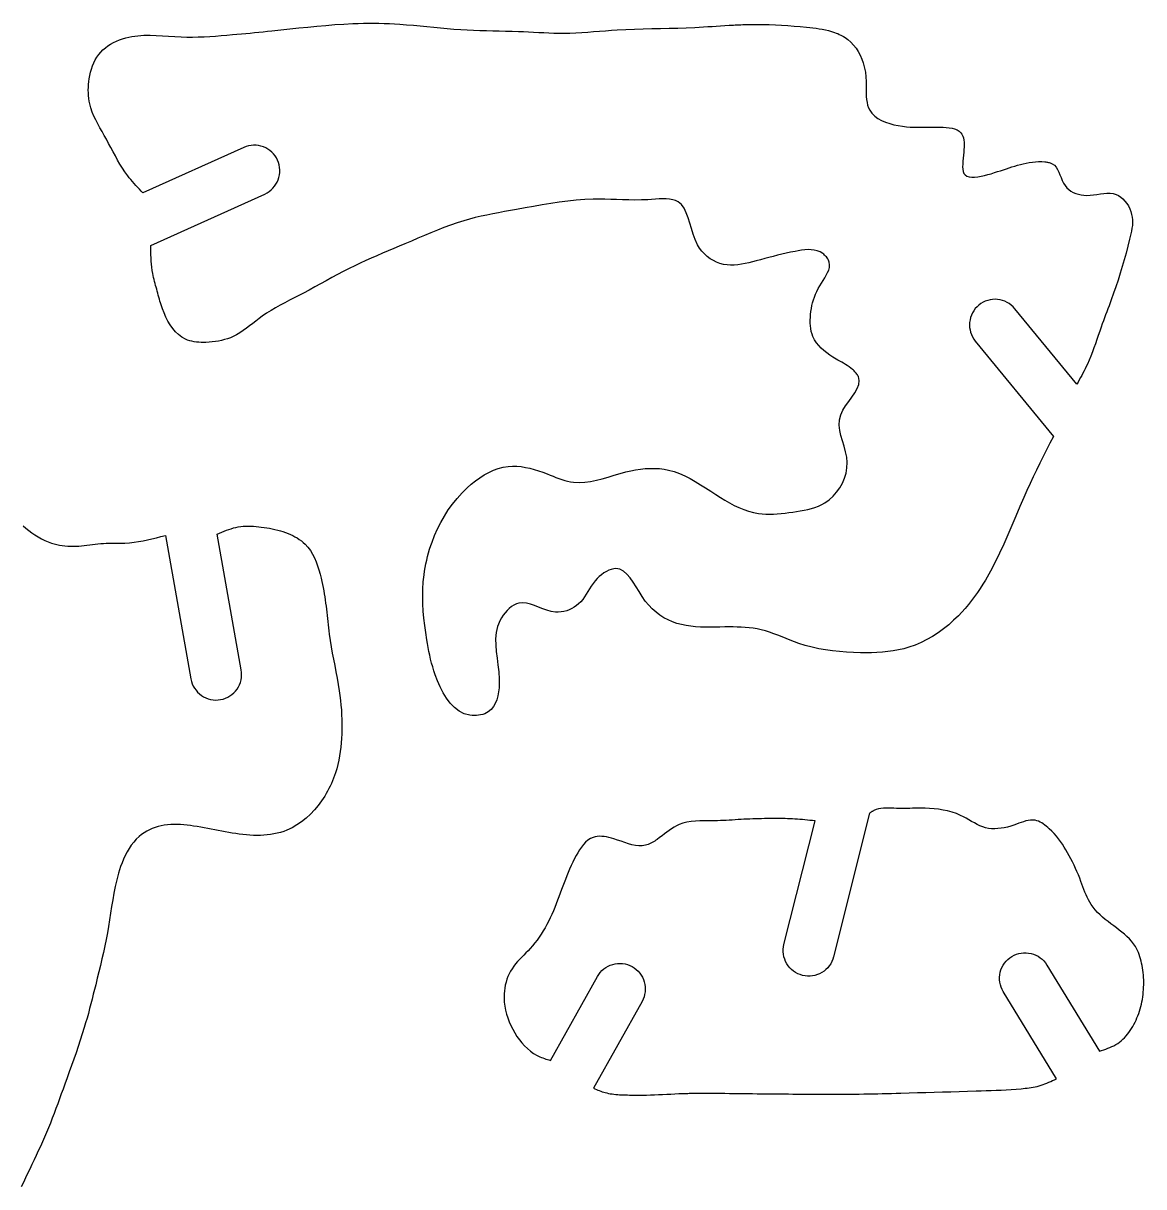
# Model space of a CAD drawing. Extents: x 0 to 470, y 0 to 279.
# Drawn here: x 61.5 to 127.2, y 43.5 to 111.9 of the extents above; entities that cross this region are included whole.
import ezdxf

# ---------------------------------------------------------------- set-up
doc = ezdxf.new("R2010")
doc.units = 0
doc.layers.add('CK_LEVEL_1', color=1, linetype='CONTINUOUS')

msp = doc.modelspace()

# ---------------------------------------------------------------- linework, layer by layer
at = {"layer": 'CK_LEVEL_1'}
for points in [[(68.94, 98.81), (75.64, 101.831, 0.414214), (76.392, 103.817, 0.414214), (74.407, 104.568), (68.485, 101.898), (68.381, 102.007), (68.277, 102.117), (68.174, 102.226), (68.072, 102.337), (67.971, 102.448), (67.873, 102.561), (67.776, 102.675), (67.682, 102.791), (67.59, 102.908), (67.431, 103.13), (67.28, 103.357), (67.136, 103.59), (66.999, 103.827), (66.866, 104.068), (66.735, 104.311), (66.604, 104.556), (66.473, 104.801), (66.339, 105.046), (66.212, 105.272), (66.084, 105.498), (65.957, 105.724), (65.834, 105.951), (65.718, 106.18), (65.61, 106.411), (65.514, 106.646), (65.432, 106.885), (65.366, 107.128), (65.333, 107.286), (65.309, 107.446), (65.291, 107.608), (65.281, 107.772), (65.278, 107.936), (65.282, 108.101), (65.292, 108.266), (65.309, 108.432), (65.332, 108.598), (65.367, 108.79), (65.411, 108.98), (65.464, 109.168), (65.527, 109.351), (65.601, 109.53), (65.685, 109.702), (65.78, 109.866), (65.887, 110.022), (66.007, 110.168), (66.137, 110.301), (66.279, 110.424), (66.43, 110.537), (66.59, 110.639), (66.757, 110.731), (66.931, 110.813), (67.108, 110.886), (67.29, 110.949), (67.473, 111.002), (67.828, 111.08), (68.186, 111.128), (68.545, 111.152), (68.906, 111.156), (69.268, 111.146), (69.631, 111.127), (69.995, 111.103), (70.358, 111.079), (70.721, 111.06), (71.059, 111.051), (71.397, 111.05), (71.734, 111.056), (72.071, 111.068), (72.407, 111.086), (72.743, 111.107), (73.079, 111.132), (73.414, 111.16), (73.749, 111.189), (74.006, 111.212), (74.263, 111.235), (74.52, 111.259), (74.777, 111.283), (75.034, 111.307), (75.291, 111.332), (75.548, 111.358), (75.805, 111.384), (76.061, 111.41), (76.589, 111.467), (77.116, 111.524), (77.644, 111.581), (78.172, 111.636), (78.699, 111.688), (79.228, 111.735), (79.756, 111.777), (80.285, 111.811), (80.815, 111.837), (81.12, 111.847), (81.426, 111.854), (81.732, 111.857), (82.038, 111.857), (82.344, 111.854), (82.65, 111.847), (82.955, 111.836), (83.261, 111.822), (83.566, 111.803), (83.965, 111.774), (84.363, 111.74), (84.76, 111.702), (85.157, 111.662), (85.555, 111.621), (85.952, 111.582), (86.349, 111.545), (86.747, 111.511), (87.145, 111.483), (87.52, 111.463), (87.897, 111.447), (88.273, 111.435), (88.649, 111.426), (89.026, 111.418), (89.403, 111.411), (89.779, 111.403), (90.156, 111.393), (90.533, 111.379), (90.83, 111.366), (91.126, 111.352), (91.423, 111.336), (91.72, 111.321), (92.017, 111.306), (92.313, 111.294), (92.61, 111.285), (92.906, 111.28), (93.203, 111.279), (93.551, 111.286), (93.899, 111.299), (94.247, 111.317), (94.595, 111.34), (94.943, 111.365), (95.291, 111.391), (95.639, 111.418), (95.987, 111.443), (96.336, 111.466), (96.842, 111.493), (97.348, 111.513), (97.854, 111.529), (98.361, 111.541), (98.867, 111.552), (99.374, 111.563), (99.88, 111.576), (100.387, 111.593), (100.893, 111.615), (101.143, 111.628), (101.394, 111.643), (101.644, 111.659), (101.895, 111.675), (102.145, 111.692), (102.396, 111.708), (102.646, 111.724), (102.897, 111.739), (103.147, 111.754), (103.259, 111.759), (103.372, 111.765), (103.484, 111.77), (103.596, 111.775), (103.708, 111.779), (103.821, 111.783), (103.933, 111.786), (104.045, 111.789), (104.157, 111.791), (104.522, 111.794), (104.887, 111.79), (105.252, 111.781), (105.617, 111.767), (105.982, 111.748), (106.347, 111.724), (106.712, 111.696), (107.077, 111.664), (107.443, 111.629), (107.629, 111.61), (107.815, 111.588), (108.001, 111.565), (108.186, 111.538), (108.37, 111.506), (108.552, 111.469), (108.733, 111.426), (108.912, 111.375), (109.09, 111.317), (109.181, 111.283), (109.272, 111.247), (109.361, 111.207), (109.45, 111.165), (109.536, 111.12), (109.621, 111.072), (109.704, 111.021), (109.785, 110.966), (109.864, 110.908), (110.041, 110.754), (110.203, 110.581), (110.349, 110.393), (110.479, 110.192), (110.593, 109.979), (110.691, 109.759), (110.772, 109.532), (110.836, 109.302), (110.884, 109.071), (110.898, 108.981), (110.91, 108.891), (110.919, 108.801), (110.926, 108.711), (110.932, 108.62), (110.936, 108.529), (110.939, 108.438), (110.941, 108.345), (110.942, 108.252), (110.942, 108.077), (110.943, 107.9), (110.946, 107.723), (110.954, 107.548), (110.969, 107.375), (110.995, 107.208), (111.032, 107.047), (111.084, 106.894), (111.153, 106.751), (111.282, 106.569), (111.445, 106.409), (111.637, 106.27), (111.851, 106.15), (112.082, 106.05), (112.327, 105.966), (112.578, 105.898), (112.83, 105.845), (113.079, 105.806), (113.308, 105.779), (113.53, 105.762), (113.749, 105.753), (113.967, 105.749), (114.185, 105.75), (114.405, 105.753), (114.631, 105.758), (114.864, 105.762), (115.106, 105.764), (115.284, 105.762), (115.464, 105.757), (115.643, 105.746), (115.818, 105.726), (115.984, 105.696), (116.14, 105.653), (116.28, 105.596), (116.403, 105.521), (116.504, 105.428), (116.568, 105.339), (116.617, 105.237), (116.653, 105.123), (116.677, 105.001), (116.691, 104.869), (116.696, 104.731), (116.694, 104.587), (116.686, 104.438), (116.674, 104.286), (116.656, 104.108), (116.637, 103.93), (116.621, 103.756), (116.611, 103.588), (116.609, 103.43), (116.619, 103.284), (116.644, 103.154), (116.687, 103.043), (116.752, 102.953), (116.855, 102.88), (116.986, 102.836), (117.139, 102.817), (117.311, 102.819), (117.496, 102.84), (117.69, 102.874), (117.888, 102.919), (118.085, 102.971), (118.278, 103.026), (118.473, 103.085), (118.659, 103.144), (118.836, 103.201), (119.008, 103.258), (119.175, 103.313), (119.339, 103.367), (119.502, 103.419), (119.665, 103.47), (119.83, 103.519), (119.998, 103.565), (120.17, 103.608), (120.345, 103.647), (120.522, 103.679), (120.702, 103.706), (120.884, 103.724), (121.068, 103.733), (121.253, 103.731), (121.439, 103.719), (121.491, 103.713), (121.542, 103.706), (121.593, 103.697), (121.643, 103.688), (121.693, 103.676), (121.74, 103.662), (121.786, 103.646), (121.831, 103.628), (121.873, 103.607), (121.996, 103.518), (122.097, 103.403), (122.182, 103.267), (122.255, 103.117), (122.322, 102.956), (122.386, 102.792), (122.455, 102.628), (122.531, 102.471), (122.621, 102.326), (122.721, 102.204), (122.836, 102.098), (122.963, 102.006), (123.101, 101.929), (123.248, 101.865), (123.402, 101.816), (123.561, 101.781), (123.724, 101.759), (123.888, 101.75), (124.092, 101.756), (124.295, 101.777), (124.495, 101.805), (124.693, 101.836), (124.888, 101.862), (125.078, 101.879), (125.263, 101.88), (125.442, 101.859), (125.614, 101.811), (125.757, 101.743), (125.892, 101.653), (126.019, 101.544), (126.137, 101.418), (126.243, 101.278), (126.337, 101.128), (126.417, 100.969), (126.483, 100.805), (126.531, 100.638), (126.563, 100.474), (126.578, 100.309), (126.58, 100.146), (126.571, 99.982), (126.551, 99.819), (126.524, 99.657), (126.49, 99.495), (126.452, 99.333), (126.412, 99.172), (126.308, 98.767), (126.201, 98.365), (126.09, 97.965), (125.975, 97.568), (125.856, 97.174), (125.733, 96.781), (125.605, 96.39), (125.472, 96.001), (125.333, 95.614), (125.268, 95.437), (125.202, 95.26), (125.135, 95.084), (125.068, 94.907), (125.001, 94.731), (124.935, 94.554), (124.869, 94.377), (124.803, 94.199), (124.739, 94.021), (124.654, 93.777), (124.57, 93.532), (124.487, 93.287), (124.403, 93.042), (124.317, 92.798), (124.228, 92.555), (124.135, 92.315), (124.037, 92.076), (123.933, 91.841), (123.87, 91.707), (123.805, 91.574), (123.738, 91.442), (123.669, 91.311), (123.599, 91.18), (123.527, 91.05), (123.455, 90.92), (123.383, 90.79), (123.31, 90.661), (119.674, 95.098, 0.414214), (117.562, 95.308, 0.414214), (117.352, 93.196), (121.936, 87.6), (121.736, 87.206), (121.537, 86.812), (121.338, 86.417), (121.141, 86.021), (120.946, 85.624), (120.753, 85.225), (120.564, 84.825), (120.378, 84.423), (120.197, 84.019), (119.959, 83.473), (119.726, 82.924), (119.495, 82.374), (119.262, 81.825), (119.024, 81.28), (118.778, 80.739), (118.519, 80.205), (118.244, 79.679), (117.951, 79.164), (117.799, 78.914), (117.642, 78.669), (117.478, 78.426), (117.308, 78.188), (117.132, 77.954), (116.95, 77.725), (116.76, 77.501), (116.563, 77.282), (116.359, 77.069), (116.08, 76.799), (115.789, 76.542), (115.486, 76.298), (115.172, 76.07), (114.848, 75.858), (114.514, 75.665), (114.171, 75.493), (113.819, 75.342), (113.459, 75.216), (113.155, 75.129), (112.845, 75.059), (112.532, 75.003), (112.216, 74.96), (111.898, 74.93), (111.577, 74.91), (111.255, 74.899), (110.933, 74.896), (110.61, 74.899), (110.197, 74.91), (109.786, 74.931), (109.376, 74.962), (108.969, 75.005), (108.564, 75.061), (108.163, 75.132), (107.765, 75.218), (107.371, 75.322), (106.983, 75.444), (106.736, 75.533), (106.492, 75.626), (106.249, 75.724), (106.006, 75.822), (105.762, 75.918), (105.518, 76.011), (105.273, 76.097), (105.026, 76.175), (104.777, 76.241), (104.547, 76.29), (104.316, 76.329), (104.082, 76.359), (103.847, 76.381), (103.61, 76.396), (103.371, 76.405), (103.132, 76.409), (102.892, 76.41), (102.651, 76.407), (102.362, 76.402), (102.073, 76.397), (101.785, 76.394), (101.498, 76.396), (101.213, 76.403), (100.93, 76.42), (100.65, 76.448), (100.374, 76.488), (100.101, 76.545), (99.836, 76.618), (99.576, 76.709), (99.323, 76.819), (99.076, 76.95), (98.838, 77.101), (98.608, 77.274), (98.388, 77.469), (98.179, 77.687), (97.98, 77.93), (97.791, 78.199), (97.61, 78.482), (97.434, 78.767), (97.258, 79.041), (97.08, 79.292), (96.894, 79.51), (96.698, 79.681), (96.487, 79.793), (96.257, 79.835), (96.122, 79.824), (95.981, 79.791), (95.838, 79.737), (95.695, 79.666), (95.552, 79.578), (95.413, 79.478), (95.279, 79.366), (95.153, 79.246), (95.037, 79.119), (94.913, 78.964), (94.801, 78.806), (94.698, 78.647), (94.601, 78.487), (94.505, 78.33), (94.406, 78.177), (94.302, 78.03), (94.189, 77.891), (94.063, 77.763), (93.941, 77.661), (93.809, 77.569), (93.667, 77.488), (93.518, 77.419), (93.362, 77.363), (93.202, 77.32), (93.038, 77.292), (92.872, 77.279), (92.706, 77.283), (92.454, 77.321), (92.205, 77.389), (91.959, 77.477), (91.716, 77.573), (91.477, 77.667), (91.242, 77.748), (91.011, 77.806), (90.784, 77.828), (90.561, 77.805), (90.413, 77.76), (90.268, 77.691), (90.128, 77.602), (89.993, 77.496), (89.866, 77.374), (89.747, 77.241), (89.639, 77.099), (89.541, 76.951), (89.456, 76.799), (89.31, 76.444), (89.226, 76.084), (89.192, 75.718), (89.197, 75.346), (89.23, 74.965), (89.278, 74.576), (89.33, 74.177), (89.375, 73.768), (89.401, 73.347), (89.402, 73.096), (89.391, 72.844), (89.365, 72.596), (89.321, 72.357), (89.258, 72.129), (89.172, 71.919), (89.062, 71.729), (88.925, 71.564), (88.76, 71.427), (88.658, 71.367), (88.548, 71.317), (88.431, 71.276), (88.31, 71.244), (88.186, 71.222), (88.059, 71.209), (87.932, 71.205), (87.806, 71.211), (87.683, 71.226), (87.351, 71.316), (87.049, 71.469), (86.775, 71.679), (86.528, 71.934), (86.306, 72.226), (86.109, 72.547), (85.934, 72.886), (85.781, 73.236), (85.648, 73.588), (85.568, 73.824), (85.496, 74.058), (85.431, 74.289), (85.373, 74.519), (85.32, 74.747), (85.272, 74.974), (85.228, 75.202), (85.188, 75.43), (85.149, 75.659), (85.086, 76.074), (85.03, 76.494), (84.983, 76.917), (84.946, 77.342), (84.922, 77.77), (84.913, 78.198), (84.919, 78.625), (84.944, 79.052), (84.988, 79.476), (85.019, 79.693), (85.055, 79.91), (85.097, 80.125), (85.145, 80.34), (85.197, 80.553), (85.255, 80.765), (85.318, 80.975), (85.386, 81.184), (85.458, 81.391), (85.612, 81.785), (85.783, 82.173), (85.973, 82.551), (86.182, 82.921), (86.411, 83.279), (86.659, 83.626), (86.928, 83.959), (87.218, 84.279), (87.529, 84.584), (87.763, 84.791), (88.007, 84.987), (88.26, 85.169), (88.521, 85.335), (88.79, 85.483), (89.066, 85.61), (89.347, 85.713), (89.632, 85.789), (89.922, 85.837), (90.174, 85.853), (90.428, 85.848), (90.684, 85.823), (90.94, 85.782), (91.196, 85.725), (91.452, 85.656), (91.707, 85.577), (91.96, 85.489), (92.212, 85.396), (92.387, 85.329), (92.56, 85.261), (92.733, 85.194), (92.905, 85.131), (93.076, 85.071), (93.248, 85.017), (93.419, 84.971), (93.591, 84.933), (93.763, 84.906), (94.097, 84.885), (94.432, 84.902), (94.77, 84.949), (95.11, 85.021), (95.452, 85.111), (95.797, 85.212), (96.144, 85.318), (96.493, 85.421), (96.845, 85.516), (97.127, 85.581), (97.41, 85.635), (97.693, 85.678), (97.975, 85.707), (98.255, 85.723), (98.534, 85.723), (98.809, 85.707), (99.08, 85.674), (99.346, 85.623), (99.672, 85.533), (99.99, 85.416), (100.302, 85.276), (100.61, 85.118), (100.913, 84.945), (101.215, 84.761), (101.515, 84.569), (101.816, 84.373), (102.118, 84.178), (102.384, 84.01), (102.653, 83.848), (102.925, 83.693), (103.199, 83.549), (103.476, 83.418), (103.757, 83.302), (104.041, 83.203), (104.329, 83.125), (104.621, 83.069), (104.839, 83.043), (105.058, 83.03), (105.28, 83.027), (105.503, 83.033), (105.728, 83.047), (105.953, 83.068), (106.18, 83.093), (106.406, 83.122), (106.634, 83.154), (106.856, 83.185), (107.077, 83.22), (107.297, 83.259), (107.514, 83.305), (107.727, 83.36), (107.936, 83.425), (108.14, 83.503), (108.337, 83.596), (108.527, 83.705), (108.774, 83.883), (109.003, 84.092), (109.21, 84.326), (109.394, 84.583), (109.549, 84.859), (109.674, 85.148), (109.764, 85.448), (109.818, 85.753), (109.831, 86.06), (109.8, 86.382), (109.734, 86.701), (109.647, 87.017), (109.553, 87.332), (109.466, 87.644), (109.398, 87.954), (109.364, 88.261), (109.378, 88.567), (109.453, 88.87), (109.575, 89.133), (109.736, 89.393), (109.919, 89.652), (110.106, 89.906), (110.279, 90.158), (110.421, 90.404), (110.515, 90.647), (110.542, 90.883), (110.485, 91.114), (110.46, 91.163), (110.431, 91.211), (110.398, 91.259), (110.363, 91.306), (110.324, 91.351), (110.283, 91.396), (110.24, 91.44), (110.195, 91.483), (110.149, 91.524), (110.048, 91.607), (109.945, 91.685), (109.839, 91.757), (109.731, 91.825), (109.622, 91.889), (109.512, 91.952), (109.401, 92.015), (109.289, 92.077), (109.177, 92.142), (108.993, 92.253), (108.811, 92.372), (108.634, 92.499), (108.465, 92.635), (108.305, 92.78), (108.159, 92.934), (108.028, 93.098), (107.915, 93.272), (107.823, 93.456), (107.767, 93.607), (107.724, 93.764), (107.693, 93.925), (107.673, 94.09), (107.663, 94.257), (107.662, 94.425), (107.67, 94.593), (107.683, 94.761), (107.703, 94.926), (107.73, 95.103), (107.763, 95.276), (107.803, 95.446), (107.85, 95.614), (107.905, 95.781), (107.969, 95.946), (108.041, 96.111), (108.124, 96.275), (108.217, 96.439), (108.313, 96.594), (108.413, 96.748), (108.511, 96.903), (108.603, 97.058), (108.683, 97.213), (108.746, 97.367), (108.785, 97.521), (108.796, 97.674), (108.773, 97.826), (108.752, 97.89), (108.724, 97.953), (108.69, 98.016), (108.651, 98.076), (108.608, 98.135), (108.56, 98.19), (108.508, 98.243), (108.454, 98.292), (108.397, 98.337), (108.242, 98.431), (108.076, 98.497), (107.901, 98.539), (107.72, 98.56), (107.533, 98.564), (107.343, 98.552), (107.151, 98.53), (106.959, 98.499), (106.77, 98.464), (106.502, 98.41), (106.242, 98.353), (105.986, 98.294), (105.734, 98.233), (105.485, 98.17), (105.237, 98.105), (104.988, 98.04), (104.738, 97.973), (104.485, 97.906), (104.274, 97.85), (104.061, 97.797), (103.847, 97.749), (103.631, 97.708), (103.416, 97.677), (103.201, 97.658), (102.987, 97.654), (102.775, 97.666), (102.566, 97.699), (102.363, 97.753), (102.165, 97.827), (101.973, 97.921), (101.79, 98.034), (101.616, 98.164), (101.453, 98.312), (101.302, 98.476), (101.166, 98.655), (101.046, 98.848), (100.9, 99.152), (100.782, 99.473), (100.681, 99.802), (100.588, 100.128), (100.493, 100.442), (100.387, 100.734), (100.26, 100.993), (100.103, 101.209), (99.906, 101.372), (99.755, 101.446), (99.586, 101.496), (99.402, 101.528), (99.206, 101.543), (99, 101.546), (98.787, 101.54), (98.569, 101.528), (98.351, 101.513), (98.133, 101.499), (97.747, 101.483), (97.372, 101.479), (97.006, 101.482), (96.647, 101.492), (96.295, 101.504), (95.947, 101.517), (95.601, 101.528), (95.256, 101.533), (94.911, 101.531), (94.421, 101.511), (93.927, 101.473), (93.429, 101.42), (92.929, 101.353), (92.427, 101.277), (91.924, 101.193), (91.42, 101.104), (90.917, 101.012), (90.414, 100.921), (90.064, 100.859), (89.716, 100.796), (89.368, 100.733), (89.022, 100.667), (88.678, 100.598), (88.335, 100.525), (87.994, 100.445), (87.655, 100.359), (87.319, 100.264), (86.927, 100.142), (86.539, 100.008), (86.153, 99.865), (85.77, 99.714), (85.388, 99.557), (85.007, 99.396), (84.627, 99.232), (84.247, 99.068), (83.866, 98.905), (83.537, 98.765), (83.207, 98.627), (82.877, 98.489), (82.548, 98.351), (82.22, 98.211), (81.893, 98.069), (81.567, 97.924), (81.244, 97.775), (80.923, 97.622), (80.584, 97.453), (80.248, 97.279), (79.914, 97.102), (79.581, 96.921), (79.249, 96.739), (78.917, 96.557), (78.584, 96.375), (78.251, 96.194), (77.915, 96.017), (77.64, 95.875), (77.364, 95.734), (77.088, 95.592), (76.814, 95.449), (76.541, 95.302), (76.271, 95.15), (76.005, 94.992), (75.743, 94.825), (75.487, 94.649), (75.3, 94.512), (75.115, 94.37), (74.931, 94.227), (74.748, 94.085), (74.562, 93.946), (74.375, 93.813), (74.183, 93.687), (73.987, 93.571), (73.785, 93.467), (73.62, 93.396), (73.45, 93.333), (73.277, 93.279), (73.101, 93.233), (72.922, 93.195), (72.74, 93.165), (72.556, 93.142), (72.37, 93.127), (72.183, 93.118), (72.044, 93.116), (71.906, 93.118), (71.768, 93.125), (71.631, 93.138), (71.497, 93.157), (71.364, 93.182), (71.235, 93.216), (71.11, 93.257), (70.989, 93.308), (70.777, 93.426), (70.582, 93.573), (70.402, 93.745), (70.238, 93.938), (70.089, 94.149), (69.954, 94.373), (69.834, 94.606), (69.727, 94.845), (69.633, 95.086), (69.592, 95.202), (69.554, 95.318), (69.517, 95.433), (69.483, 95.549), (69.45, 95.664), (69.418, 95.778), (69.387, 95.893), (69.355, 96.008), (69.324, 96.124), (69.292, 96.238), (69.261, 96.353), (69.229, 96.469), (69.198, 96.584), (69.167, 96.7), (69.138, 96.816), (69.111, 96.933), (69.086, 97.049), (69.063, 97.167), (69.033, 97.347), (69.009, 97.528), (68.989, 97.71), (68.975, 97.893), (68.963, 98.076), (68.955, 98.259), (68.949, 98.443), (68.944, 98.626), (68.94, 98.81)], [(92.412, 50.953), (95.163, 55.884, -0.414214), (97.205, 56.463, -0.414214), (97.785, 54.421), (94.938, 49.317), (95.023, 49.283), (95.108, 49.248), (95.193, 49.214), (95.279, 49.181), (95.364, 49.15), (95.451, 49.12), (95.537, 49.092), (95.625, 49.067), (95.713, 49.044), (95.818, 49.02), (95.924, 49.001), (96.031, 48.985), (96.139, 48.971), (96.247, 48.961), (96.356, 48.952), (96.465, 48.945), (96.574, 48.94), (96.683, 48.935), (96.808, 48.931), (96.932, 48.927), (97.056, 48.923), (97.181, 48.921), (97.305, 48.919), (97.429, 48.918), (97.553, 48.917), (97.677, 48.917), (97.801, 48.918), (98.04, 48.922), (98.279, 48.929), (98.518, 48.937), (98.757, 48.947), (98.996, 48.958), (99.235, 48.97), (99.474, 48.982), (99.713, 48.993), (99.952, 49.004), (100.038, 49.008), (100.123, 49.011), (100.209, 49.014), (100.295, 49.017), (100.38, 49.02), (100.466, 49.023), (100.551, 49.025), (100.637, 49.027), (100.722, 49.029), (100.996, 49.034), (101.27, 49.036), (101.544, 49.036), (101.818, 49.035), (102.091, 49.032), (102.365, 49.029), (102.639, 49.025), (102.913, 49.021), (103.187, 49.017), (103.46, 49.013), (103.733, 49.009), (104.006, 49.006), (104.279, 49.004), (104.552, 49.001), (104.825, 48.999), (105.098, 48.996), (105.37, 48.994), (105.643, 48.992), (105.893, 48.99), (106.143, 48.987), (106.393, 48.985), (106.643, 48.983), (106.893, 48.981), (107.143, 48.979), (107.393, 48.978), (107.643, 48.976), (107.893, 48.975), (107.915, 48.975), (107.937, 48.974), (107.959, 48.974), (107.981, 48.974), (108.004, 48.974), (108.026, 48.974), (108.048, 48.974), (108.07, 48.974), (108.093, 48.974), (108.364, 48.973), (108.636, 48.972), (108.907, 48.972), (109.179, 48.972), (109.45, 48.973), (109.722, 48.974), (109.993, 48.976), (110.265, 48.979), (110.536, 48.982), (110.808, 48.986), (111.079, 48.991), (111.35, 48.996), (111.621, 49.002), (111.892, 49.008), (112.163, 49.015), (112.434, 49.022), (112.706, 49.029), (112.977, 49.036), (113.468, 49.05), (113.959, 49.063), (114.45, 49.077), (114.94, 49.091), (115.431, 49.105), (115.922, 49.119), (116.412, 49.133), (116.903, 49.148), (117.393, 49.163), (117.687, 49.172), (117.982, 49.181), (118.276, 49.192), (118.571, 49.204), (118.866, 49.217), (119.16, 49.233), (119.455, 49.251), (119.75, 49.272), (120.046, 49.297), (120.164, 49.308), (120.283, 49.319), (120.401, 49.333), (120.519, 49.348), (120.636, 49.365), (120.753, 49.385), (120.869, 49.408), (120.984, 49.434), (121.098, 49.464), (121.214, 49.499), (121.329, 49.537), (121.443, 49.579), (121.556, 49.625), (121.669, 49.672), (121.78, 49.721), (121.892, 49.772), (122.003, 49.824), (122.114, 49.876), (118.994, 54.996, -0.414214), (119.495, 57.059, -0.414214), (121.558, 56.558), (124.639, 51.502), (124.765, 51.541), (124.89, 51.581), (125.014, 51.623), (125.137, 51.667), (125.257, 51.714), (125.376, 51.766), (125.492, 51.821), (125.604, 51.882), (125.713, 51.95), (125.82, 52.026), (125.922, 52.109), (126.021, 52.197), (126.115, 52.292), (126.205, 52.391), (126.29, 52.494), (126.372, 52.602), (126.449, 52.712), (126.522, 52.824), (126.595, 52.946), (126.664, 53.069), (126.728, 53.194), (126.788, 53.32), (126.844, 53.449), (126.896, 53.579), (126.944, 53.71), (126.989, 53.843), (127.029, 53.977), (127.067, 54.117), (127.102, 54.258), (127.132, 54.399), (127.159, 54.542), (127.182, 54.685), (127.201, 54.829), (127.216, 54.973), (127.228, 55.117), (127.235, 55.262), (127.239, 55.403), (127.24, 55.544), (127.237, 55.686), (127.23, 55.827), (127.219, 55.968), (127.206, 56.109), (127.188, 56.25), (127.167, 56.391), (127.142, 56.532), (127.116, 56.662), (127.087, 56.792), (127.054, 56.921), (127.016, 57.048), (126.974, 57.174), (126.927, 57.296), (126.875, 57.416), (126.817, 57.532), (126.754, 57.644), (126.647, 57.803), (126.527, 57.954), (126.397, 58.096), (126.257, 58.232), (126.11, 58.362), (125.957, 58.489), (125.799, 58.612), (125.639, 58.733), (125.478, 58.854), (125.311, 58.979), (125.146, 59.106), (124.985, 59.235), (124.828, 59.368), (124.677, 59.504), (124.533, 59.646), (124.397, 59.793), (124.271, 59.947), (124.156, 60.109), (124.071, 60.247), (123.993, 60.389), (123.922, 60.536), (123.854, 60.686), (123.791, 60.839), (123.731, 60.994), (123.672, 61.151), (123.614, 61.307), (123.555, 61.464), (123.479, 61.659), (123.401, 61.852), (123.32, 62.044), (123.237, 62.234), (123.15, 62.422), (123.06, 62.608), (122.967, 62.792), (122.871, 62.973), (122.772, 63.153), (122.673, 63.321), (122.571, 63.487), (122.464, 63.65), (122.352, 63.811), (122.234, 63.968), (122.11, 64.121), (121.979, 64.272), (121.84, 64.418), (121.692, 64.56), (121.609, 64.635), (121.522, 64.708), (121.433, 64.778), (121.342, 64.842), (121.25, 64.901), (121.155, 64.953), (121.059, 64.996), (120.961, 65.03), (120.862, 65.054), (120.73, 65.068), (120.596, 65.064), (120.46, 65.046), (120.323, 65.015), (120.184, 64.975), (120.045, 64.929), (119.904, 64.878), (119.762, 64.826), (119.619, 64.775), (119.431, 64.715), (119.242, 64.662), (119.053, 64.619), (118.865, 64.587), (118.678, 64.566), (118.492, 64.557), (118.309, 64.563), (118.13, 64.584), (117.953, 64.621), (117.785, 64.673), (117.62, 64.738), (117.458, 64.815), (117.297, 64.899), (117.137, 64.989), (116.976, 65.081), (116.815, 65.172), (116.653, 65.26), (116.487, 65.342), (116.24, 65.446), (115.987, 65.533), (115.728, 65.603), (115.466, 65.658), (115.201, 65.7), (114.934, 65.73), (114.666, 65.75), (114.399, 65.761), (114.133, 65.765), (113.977, 65.764), (113.821, 65.762), (113.665, 65.76), (113.51, 65.756), (113.354, 65.754), (113.197, 65.752), (113.039, 65.751), (112.88, 65.753), (112.72, 65.757), (112.567, 65.763), (112.414, 65.77), (112.26, 65.775), (112.108, 65.775), (111.958, 65.768), (111.811, 65.753), (111.668, 65.726), (111.53, 65.685), (111.397, 65.627), (111.369, 65.612), (111.341, 65.596), (111.313, 65.58), (111.286, 65.563), (111.258, 65.545), (111.231, 65.527), (111.204, 65.508), (111.177, 65.49), (111.15, 65.471), (109.031, 57.04, -0.414214), (107.209, 55.95, -0.414214), (106.119, 57.772), (107.942, 65.022), (107.794, 65.038), (107.647, 65.053), (107.499, 65.068), (107.352, 65.083), (107.204, 65.097), (107.057, 65.109), (106.909, 65.121), (106.761, 65.131), (106.614, 65.139), (106.47, 65.146), (106.326, 65.151), (106.181, 65.154), (106.037, 65.157), (105.893, 65.158), (105.748, 65.158), (105.604, 65.158), (105.46, 65.157), (105.315, 65.156), (105.143, 65.154), (104.971, 65.152), (104.799, 65.149), (104.627, 65.146), (104.455, 65.142), (104.283, 65.137), (104.112, 65.131), (103.941, 65.124), (103.77, 65.116), (103.598, 65.106), (103.426, 65.096), (103.254, 65.084), (103.081, 65.073), (102.909, 65.063), (102.735, 65.053), (102.561, 65.044), (102.386, 65.038), (102.209, 65.034), (101.952, 65.032), (101.692, 65.032), (101.433, 65.031), (101.175, 65.026), (100.92, 65.012), (100.67, 64.986), (100.425, 64.944), (100.189, 64.883), (99.962, 64.8), (99.812, 64.729), (99.666, 64.647), (99.523, 64.556), (99.382, 64.459), (99.243, 64.357), (99.104, 64.252), (98.963, 64.145), (98.821, 64.039), (98.677, 63.936), (98.604, 63.887), (98.531, 63.839), (98.457, 63.793), (98.382, 63.75), (98.306, 63.71), (98.23, 63.673), (98.153, 63.641), (98.076, 63.613), (97.998, 63.59), (97.802, 63.557), (97.602, 63.554), (97.4, 63.576), (97.195, 63.619), (96.988, 63.678), (96.778, 63.746), (96.565, 63.821), (96.349, 63.897), (96.13, 63.968), (95.989, 64.009), (95.847, 64.046), (95.705, 64.076), (95.564, 64.098), (95.426, 64.112), (95.29, 64.116), (95.158, 64.108), (95.031, 64.087), (94.908, 64.052), (94.752, 63.981), (94.606, 63.886), (94.47, 63.769), (94.343, 63.634), (94.224, 63.484), (94.113, 63.323), (94.009, 63.154), (93.912, 62.98), (93.82, 62.805), (93.717, 62.598), (93.621, 62.393), (93.531, 62.19), (93.445, 61.988), (93.363, 61.787), (93.284, 61.587), (93.208, 61.386), (93.133, 61.185), (93.059, 60.983), (92.983, 60.776), (92.906, 60.568), (92.828, 60.359), (92.748, 60.149), (92.665, 59.941), (92.579, 59.733), (92.49, 59.527), (92.396, 59.322), (92.298, 59.12), (92.199, 58.929), (92.095, 58.742), (91.986, 58.557), (91.872, 58.376), (91.753, 58.199), (91.628, 58.025), (91.498, 57.856), (91.362, 57.69), (91.22, 57.53), (91.098, 57.4), (90.973, 57.273), (90.848, 57.146), (90.723, 57.019), (90.599, 56.891), (90.48, 56.761), (90.365, 56.627), (90.257, 56.487), (90.156, 56.342), (90.067, 56.194), (89.988, 56.041), (89.917, 55.881), (89.856, 55.718), (89.804, 55.55), (89.761, 55.38), (89.727, 55.208), (89.703, 55.035), (89.689, 54.861), (89.685, 54.622), (89.698, 54.384), (89.727, 54.147), (89.772, 53.913), (89.832, 53.68), (89.906, 53.45), (89.992, 53.224), (90.091, 53.001), (90.201, 52.782), (90.318, 52.572), (90.445, 52.369), (90.583, 52.173), (90.73, 51.986), (90.887, 51.811), (91.055, 51.648), (91.233, 51.499), (91.422, 51.366), (91.621, 51.251), (91.704, 51.21), (91.789, 51.172), (91.876, 51.136), (91.963, 51.102), (92.052, 51.07), (92.141, 51.039), (92.231, 51.01), (92.322, 50.981), (92.412, 50.953)]]:
    msp.add_lwpolyline(points, format="xyb", close=True, dxfattribs=at)
msp.add_lwpolyline([(61.447, 82.356), (61.615, 82.213), (61.788, 82.076), (61.966, 81.944), (62.147, 81.818), (62.333, 81.701), (62.524, 81.593), (62.719, 81.495), (62.919, 81.408), (63.124, 81.333), (63.277, 81.287), (63.432, 81.248), (63.589, 81.215), (63.748, 81.189), (63.907, 81.17), (64.068, 81.156), (64.229, 81.149), (64.39, 81.148), (64.55, 81.152), (64.713, 81.162), (64.875, 81.177), (65.037, 81.195), (65.198, 81.215), (65.359, 81.236), (65.52, 81.257), (65.682, 81.277), (65.843, 81.294), (66.004, 81.307), (66.163, 81.316), (66.321, 81.321), (66.479, 81.323), (66.638, 81.324), (66.797, 81.324), (66.956, 81.324), (67.114, 81.325), (67.273, 81.329), (67.431, 81.335), (67.697, 81.355), (67.962, 81.386), (68.227, 81.426), (68.49, 81.473), (68.753, 81.528), (69.016, 81.587), (69.278, 81.65), (69.54, 81.716), (69.801, 81.784), (71.303, 73.357, 0.414214), (73.044, 72.142, 0.414214), (74.258, 73.883), (72.838, 81.856), (72.973, 81.914), (73.109, 81.973), (73.246, 82.029), (73.382, 82.083), (73.52, 82.133), (73.658, 82.18), (73.797, 82.221), (73.938, 82.256), (74.079, 82.285), (74.227, 82.307), (74.376, 82.322), (74.527, 82.33), (74.678, 82.332), (74.829, 82.328), (74.981, 82.32), (75.133, 82.309), (75.285, 82.293), (75.436, 82.276), (75.599, 82.255), (75.76, 82.231), (75.92, 82.204), (76.08, 82.174), (76.238, 82.14), (76.396, 82.101), (76.552, 82.058), (76.708, 82.01), (76.863, 81.957), (77.003, 81.903), (77.141, 81.844), (77.278, 81.779), (77.411, 81.71), (77.541, 81.634), (77.666, 81.553), (77.786, 81.465), (77.9, 81.372), (78.007, 81.272), (78.17, 81.092), (78.314, 80.897), (78.442, 80.687), (78.554, 80.466), (78.653, 80.236), (78.74, 79.999), (78.816, 79.757), (78.884, 79.513), (78.945, 79.268), (78.988, 79.084), (79.027, 78.902), (79.064, 78.72), (79.098, 78.538), (79.129, 78.357), (79.159, 78.175), (79.186, 77.994), (79.211, 77.812), (79.234, 77.63), (79.256, 77.449), (79.276, 77.268), (79.295, 77.086), (79.314, 76.904), (79.333, 76.722), (79.353, 76.539), (79.373, 76.357), (79.395, 76.175), (79.418, 75.993), (79.473, 75.62), (79.535, 75.249), (79.602, 74.879), (79.673, 74.509), (79.745, 74.14), (79.817, 73.77), (79.887, 73.401), (79.952, 73.03), (80.01, 72.659), (80.049, 72.379), (80.082, 72.099), (80.111, 71.819), (80.134, 71.538), (80.151, 71.256), (80.163, 70.974), (80.169, 70.691), (80.168, 70.408), (80.161, 70.125), (80.148, 69.866), (80.13, 69.608), (80.104, 69.35), (80.072, 69.093), (80.032, 68.837), (79.985, 68.584), (79.928, 68.332), (79.863, 68.083), (79.789, 67.837), (79.735, 67.681), (79.678, 67.525), (79.616, 67.372), (79.551, 67.219), (79.481, 67.069), (79.407, 66.919), (79.329, 66.772), (79.246, 66.626), (79.159, 66.482), (78.973, 66.199), (78.77, 65.925), (78.551, 65.663), (78.316, 65.415), (78.067, 65.184), (77.804, 64.972), (77.527, 64.782), (77.237, 64.616), (76.935, 64.476), (76.75, 64.406), (76.561, 64.346), (76.369, 64.296), (76.175, 64.254), (75.978, 64.221), (75.781, 64.196), (75.582, 64.179), (75.383, 64.169), (75.183, 64.166), (74.974, 64.17), (74.765, 64.181), (74.557, 64.197), (74.349, 64.219), (74.142, 64.245), (73.935, 64.275), (73.729, 64.308), (73.524, 64.343), (73.318, 64.381), (73.112, 64.419), (72.906, 64.459), (72.701, 64.498), (72.495, 64.538), (72.289, 64.576), (72.082, 64.614), (71.876, 64.651), (71.668, 64.686), (71.46, 64.718), (71.269, 64.746), (71.078, 64.77), (70.886, 64.79), (70.694, 64.805), (70.502, 64.813), (70.309, 64.815), (70.117, 64.808), (69.925, 64.792), (69.734, 64.765), (69.556, 64.731), (69.38, 64.687), (69.206, 64.633), (69.036, 64.569), (68.87, 64.496), (68.708, 64.413), (68.553, 64.321), (68.405, 64.22), (68.265, 64.109), (68.096, 63.952), (67.942, 63.781), (67.8, 63.599), (67.671, 63.405), (67.553, 63.203), (67.445, 62.993), (67.347, 62.777), (67.258, 62.557), (67.177, 62.335), (67.054, 61.95), (66.949, 61.563), (66.859, 61.173), (66.781, 60.783), (66.712, 60.391), (66.649, 59.999), (66.588, 59.606), (66.528, 59.214), (66.464, 58.821), (66.397, 58.439), (66.324, 58.058), (66.246, 57.677), (66.164, 57.296), (66.078, 56.917), (65.99, 56.537), (65.899, 56.158), (65.807, 55.78), (65.714, 55.401), (65.644, 55.12), (65.573, 54.838), (65.502, 54.557), (65.429, 54.277), (65.356, 53.996), (65.28, 53.717), (65.203, 53.437), (65.123, 53.159), (65.041, 52.881), (64.926, 52.509), (64.806, 52.138), (64.683, 51.768), (64.556, 51.399), (64.427, 51.03), (64.296, 50.662), (64.164, 50.295), (64.031, 49.928), (63.898, 49.561), (63.795, 49.274), (63.691, 48.987), (63.587, 48.7), (63.483, 48.414), (63.377, 48.128), (63.27, 47.843), (63.16, 47.558), (63.049, 47.275), (62.934, 46.993), (62.82, 46.721), (62.704, 46.45), (62.585, 46.18), (62.464, 45.911), (62.341, 45.643), (62.217, 45.376), (62.091, 45.109), (61.965, 44.842), (61.838, 44.575), (61.714, 44.316), (61.59, 44.056), (61.464, 43.797), (61.337, 43.539)], format="xyb", dxfattribs=at)

doc.saveas('drawing.dxf')
